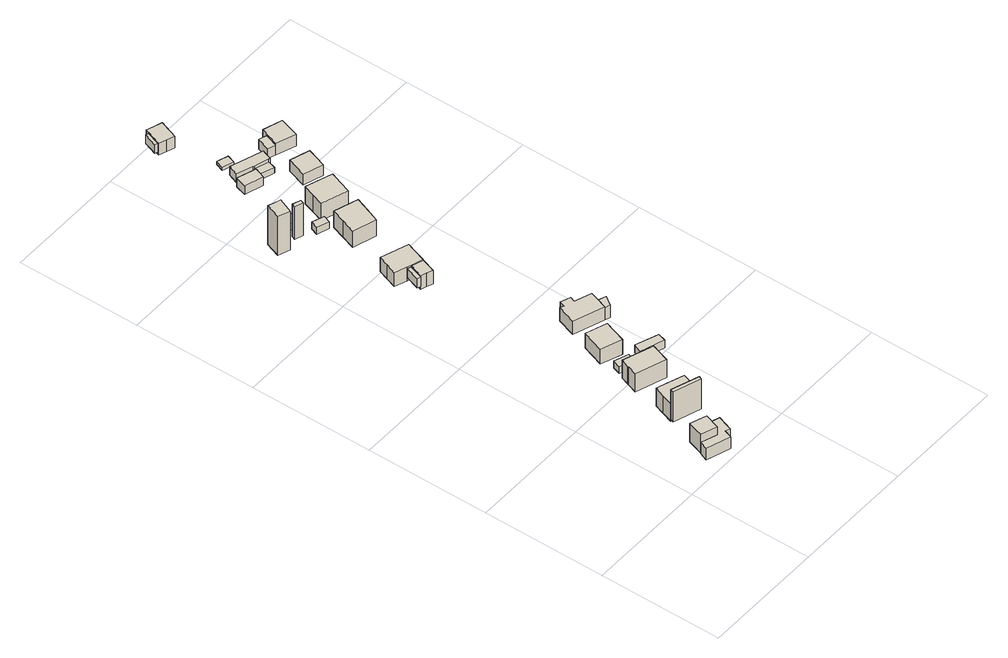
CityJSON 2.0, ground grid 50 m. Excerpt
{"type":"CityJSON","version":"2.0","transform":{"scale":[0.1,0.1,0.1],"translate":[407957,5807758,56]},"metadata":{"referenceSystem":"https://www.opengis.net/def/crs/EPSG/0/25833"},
"CityObjects":{
"building1":{"type":"Building","attributes":{"Gemeindeschluessel":"11000009","function":"31001_1010"},"address":[{"country":"Germany","locality":"Berlin","thoroughfareNumber":"53","thoroughfareName":"Am Müggelberg"}],"children":["building1-1","building1-2"]},
"building1-1":{"type":"BuildingPart","attributes":{"BezugspunktDach":"2200","measuredHeight":5.43,"storeysAboveGround":1},"parents":["building1"],"geometry":[{"type":"MultiSurface","lod":"1","boundaries":[[[0,1,2,3,4,5,6,7]],[[8,9,10,11,12,13,14,15]],[[8,15,7,6]],[[9,8,16,17,18]],[[10,9,18,19]],[[11,10,4,3]],[[12,11,3,2]],[[13,12,2,1]],[[14,13,1,0]],[[15,14,0,7]],[[18,17,16,6,5]],[[19,18,5,4]]]}]},
"building1-2":{"type":"BuildingPart","attributes":{"BezugspunktDach":"2200","measuredHeight":9.32,"storeysAboveGround":1},"parents":["building1"],"geometry":[{"type":"MultiSurface","lod":"1","boundaries":[[[20,21,22,23]],[[24,19,18,17]],[[24,17,23,22]],[[19,24,22,21]],[[18,5,4,21,20]],[[17,6,5,25,20,23]],[[19,4,5,18]],[[18,25,5,6,17]]]}]},
"building2":{"type":"Building","attributes":{"Gemeindeschluessel":"11000009","BezugspunktDach":"2200","function":"51009_1610","measuredHeight":14.1,"storeysAboveGround":0},"address":[{"country":"Germany","locality":"Berlin"}],"geometry":[{"type":"Solid","lod":"1","boundaries":[[[[26,27,28,29]],[[30,31,32,33]],[[30,33,29,28]],[[31,30,28,27]],[[32,31,27,26]],[[33,32,26,29]]]]}]},
"building3":{"type":"Building","attributes":{"Gemeindeschluessel":"11000009","BezugspunktDach":"2200","function":"31001_1010","measuredHeight":10.32,"storeysAboveGround":2},"address":[{"country":"Germany","locality":"Berlin","thoroughfareNumber":"51","thoroughfareName":"Am Müggelberg"}],"geometry":[{"type":"Solid","lod":"1","boundaries":[[[[34,35,36,37,38,39,40,41]],[[42,43,44,45,46,47,48,49]],[[42,49,41,40]],[[43,42,40,39]],[[44,43,39,38]],[[45,44,38,37]],[[46,45,37,36]],[[47,46,36,35]],[[48,47,35,34]],[[49,48,34,41]]]]}]},
"building4":{"type":"Building","attributes":{"Gemeindeschluessel":"11000009","BezugspunktDach":"2200","function":"51009_1610","measuredHeight":6.96,"storeysAboveGround":0},"address":[{"country":"Germany","locality":"Berlin"}],"geometry":[{"type":"Solid","lod":"1","boundaries":[[[[50,51,52,53]],[[54,55,56,44]],[[54,44,53,52]],[[55,54,52,51]],[[56,55,51,50]],[[44,56,50,53]]]]}]},
"building5":{"type":"Building","attributes":{"Gemeindeschluessel":"11000009","BezugspunktDach":"2200","function":"31001_2000","measuredHeight":3.15,"storeysAboveGround":1},"address":[{"country":"Germany","locality":"Berlin","thoroughfareNumber":"51 (1)","thoroughfareName":"Am Müggelberg"}],"geometry":[{"type":"Solid","lod":"1","boundaries":[[[[57,58,59,60,61,62]],[[63,64,65,66,67,68]],[[63,68,62,61]],[[64,63,61,60]],[[65,64,60,59]],[[66,65,59,58]],[[67,66,58,57]],[[68,67,57,62]]]]}]},
"building6":{"type":"Building","attributes":{"Gemeindeschluessel":"11000009","BezugspunktDach":"2200","function":"31001_1010","measuredHeight":9.76,"storeysAboveGround":1},"address":[{"country":"Germany","locality":"Berlin","thoroughfareNumber":"49","thoroughfareName":"Am Müggelberg"}],"geometry":[{"type":"Solid","lod":"1","boundaries":[[[[69,70,71,72,73,74,75,76]],[[77,78,79,80,81,82,83,84]],[[77,84,76,75]],[[78,77,75,74]],[[79,78,74,73]],[[80,79,73,72]],[[81,80,72,71]],[[82,81,71,70]],[[83,82,70,69]],[[84,83,69,76]]]]}]},
"building7":{"type":"Building","attributes":{"Gemeindeschluessel":"11000009","BezugspunktDach":"2200","function":"31001_2463","measuredHeight":3.18,"storeysAboveGround":1},"address":[{"country":"Germany","locality":"Berlin","thoroughfareNumber":"49 (1)","thoroughfareName":"Am Müggelberg"}],"geometry":[{"type":"Solid","lod":"1","boundaries":[[[[85,86,87,88]],[[89,90,91,92]],[[89,92,88,87]],[[90,89,87,86]],[[91,90,86,85]],[[92,91,85,88]]]]}]},
"building8":{"type":"Building","attributes":{"Gemeindeschluessel":"11000009","BezugspunktDach":"2200","function":"31001_1010","measuredHeight":8.74,"storeysAboveGround":1},"address":[{"country":"Germany","locality":"Berlin","thoroughfareNumber":"47","thoroughfareName":"Am Müggelberg"}],"geometry":[{"type":"Solid","lod":"1","boundaries":[[[[93,94,95,96,97]],[[98,99,100,101,102]],[[98,102,97,96]],[[99,98,96,95]],[[100,99,95,94]],[[101,100,94,93]],[[102,101,93,97]]]]}]},
"building9":{"type":"Building","attributes":{"Gemeindeschluessel":"11000009","BezugspunktDach":"2200","function":"31001_2000","measuredHeight":18.68,"storeysAboveGround":1},"address":[{"country":"Germany","locality":"Berlin","thoroughfareNumber":"38 (3)","thoroughfareName":"Am Müggelberg"}],"geometry":[{"type":"Solid","lod":"1","boundaries":[[[[103,104,105,106,107]],[[108,109,110,111,112]],[[108,112,107,106]],[[109,108,106,105]],[[110,109,105,104]],[[111,110,104,103]],[[112,111,103,107]]]]}]},
"building10":{"type":"Building","attributes":{"Gemeindeschluessel":"11000009","BezugspunktDach":"2200","function":"51009_1610","measuredHeight":4.32,"storeysAboveGround":0},"address":[{"country":"Germany","locality":"Berlin"}],"geometry":[{"type":"Solid","lod":"1","boundaries":[[[[113,114,115,116]],[[117,118,119,120]],[[117,120,116,115]],[[118,117,115,114]],[[119,118,114,113]],[[120,119,113,116]]]]}]},
"building11":{"type":"Building","attributes":{"Gemeindeschluessel":"11000009","BezugspunktDach":"2200","function":"31001_2000","measuredHeight":4.01,"storeysAboveGround":1},"address":[{"country":"Germany","locality":"Berlin","thoroughfareNumber":"47 (1)","thoroughfareName":"Am Müggelberg"}],"geometry":[{"type":"Solid","lod":"1","boundaries":[[[[121,122,123,124]],[[125,126,127,128]],[[125,128,124,123]],[[126,125,123,122]],[[127,126,122,121]],[[128,127,121,124]]]]}]},
"building12":{"type":"Building","attributes":{"Gemeindeschluessel":"11000009","function":"31001_1010"},"address":[{"country":"Germany","locality":"Berlin","thoroughfareNumber":"42","thoroughfareName":"Am Müggelberg"}],"children":["building12-1","building12-2"]},
"building12-1":{"type":"BuildingPart","attributes":{"BezugspunktDach":"2200","measuredHeight":7.89,"storeysAboveGround":1},"parents":["building12"],"geometry":[{"type":"Solid","lod":"1","boundaries":[[[[129,130,131,132,133,134,135,136]],[[137,138,139,140,141,142,143,144]],[[137,144,136,135]],[[138,137,135,134]],[[139,138,134,133]],[[140,139,133,132]],[[141,140,132,131]],[[142,141,131,130]],[[143,142,130,129]],[[144,143,129,136]]]]}]},
"building12-2":{"type":"BuildingPart","attributes":{"BezugspunktDach":"2200","measuredHeight":7.5,"storeysAboveGround":1},"parents":["building12"],"geometry":[{"type":"Solid","lod":"1","boundaries":[[[[145,146,147,148,149,150]],[[142,151,141,152,153,154]],[[142,154,150,149]],[[151,142,149,148]],[[141,151,148,147]],[[152,141,147,146]],[[153,152,146,145]],[[154,153,145,150]]]]}]},
"building13":{"type":"Building","attributes":{"Gemeindeschluessel":"11000009","BezugspunktDach":"2200","function":"31001_2000","measuredHeight":15.4,"storeysAboveGround":1},"address":[{"country":"Germany","locality":"Berlin","thoroughfareNumber":"38 (2)","thoroughfareName":"Am Müggelberg"}],"geometry":[{"type":"Solid","lod":"1","boundaries":[[[[155,156,157,158]],[[159,160,161,162]],[[159,162,158,157]],[[160,159,157,156]],[[161,160,156,155]],[[162,161,155,158]]]]}]},
"building14":{"type":"Building","attributes":{"Gemeindeschluessel":"11000009","function":"31001_1010"},"address":[{"country":"Germany","locality":"Berlin","thoroughfareNumber":"45","thoroughfareName":"Am Müggelberg"}],"children":["building14-1","building14-2"]},
"building14-1":{"type":"BuildingPart","attributes":{"BezugspunktDach":"2200","measuredHeight":7.29,"storeysAboveGround":1},"parents":["building14"],"geometry":[{"type":"Solid","lod":"1","boundaries":[[[[163,164,165,166,167,168,169,170,171,172]],[[173,174,175,176,177,178,179,180,181,182]],[[173,182,172,171]],[[174,173,171,170]],[[175,174,170,169]],[[176,175,169,168]],[[177,176,168,167]],[[178,177,167,166]],[[179,178,166,165]],[[180,179,165,164]],[[181,180,164,163],[181,183,184,180]],[[182,181,163,172]],[[183,181,180,184]]]]}]},
"building14-2":{"type":"BuildingPart","attributes":{"BezugspunktDach":"2200","measuredHeight":5.83,"storeysAboveGround":1},"parents":["building14"],"geometry":[{"type":"Solid","lod":"1","boundaries":[[[[185,186,187,184,183]],[[180,188,189,190,181]],[[188,180,184,187]],[[189,188,187,186]],[[190,189,186,185]],[[181,190,185,183]],[[180,181,183,184]]]]}]},
"building15":{"type":"Building","attributes":{"Gemeindeschluessel":"11000009","BezugspunktDach":"2200","function":"31001_2000","measuredHeight":2.99,"storeysAboveGround":1},"address":[{"country":"Germany","locality":"Berlin","thoroughfareNumber":"34 (1)","thoroughfareName":"Am Müggelberg"}],"geometry":[{"type":"Solid","lod":"1","boundaries":[[[[191,192,193,194]],[[195,196,197,198]],[[195,198,194,193]],[[196,195,193,192]],[[197,196,192,191]],[[198,197,191,194]]]]}]},
"building16":{"type":"Building","attributes":{"Gemeindeschluessel":"11000009","BezugspunktDach":"2200","function":"31001_2000","measuredHeight":4.34,"storeysAboveGround":1},"address":[{"country":"Germany","locality":"Berlin","thoroughfareNumber":"36 (1)","thoroughfareName":"Am Müggelberg"}],"geometry":[{"type":"Solid","lod":"1","boundaries":[[[[199,200,201,202]],[[203,204,205,206]],[[203,206,202,201]],[[204,203,201,200]],[[205,204,200,199]],[[206,205,199,202]]]]}]},
"building17":{"type":"Building","attributes":{"Gemeindeschluessel":"11000009","BezugspunktDach":"2200","function":"31001_1010","measuredHeight":8.8,"storeysAboveGround":2},"address":[{"country":"Germany","locality":"Berlin","thoroughfareNumber":"36","thoroughfareName":"Am Müggelberg"}],"geometry":[{"type":"Solid","lod":"1","boundaries":[[[[207,208,209,210,211,212]],[[213,214,215,216,217,218]],[[213,218,212,211]],[[214,213,211,210]],[[215,214,210,209]],[[216,215,209,208]],[[217,216,208,207]],[[218,217,207,212]]]]}]},
"building18":{"type":"Building","attributes":{"Gemeindeschluessel":"11000009","BezugspunktDach":"2200","function":"31001_1010","measuredHeight":4.18,"storeysAboveGround":1},"address":[{"country":"Germany","locality":"Berlin","thoroughfareNumber":"32 (2)","thoroughfareName":"Am Müggelberg"}],"geometry":[{"type":"Solid","lod":"1","boundaries":[[[[219,220,221,222]],[[223,224,225,226]],[[223,226,222,221]],[[224,223,221,220]],[[225,224,220,219]],[[226,225,219,222]]]]}]},
"building19":{"type":"Building","attributes":{"Gemeindeschluessel":"11000009","BezugspunktDach":"2200","function":"31001_1010","measuredHeight":9.8,"storeysAboveGround":1},"address":[{"country":"Germany","locality":"Berlin","thoroughfareNumber":"34","thoroughfareName":"Am Müggelberg"}],"geometry":[{"type":"Solid","lod":"1","boundaries":[[[[227,228,229,230,231,232]],[[233,234,235,236,237,238]],[[233,238,232,231]],[[234,233,231,230]],[[235,234,230,229]],[[236,235,229,228]],[[237,236,228,227]],[[238,237,227,232]]]]}]},
"building20":{"type":"Building","attributes":{"Gemeindeschluessel":"11000009","BezugspunktDach":"2200","function":"31001_2000","measuredHeight":4.05,"storeysAboveGround":1},"address":[{"country":"Germany","locality":"Berlin","thoroughfareNumber":"28 (1)","thoroughfareName":"Am Müggelberg"}],"geometry":[{"type":"Solid","lod":"1","boundaries":[[[[239,240,241,242]],[[243,244,245,246]],[[243,246,242,241]],[[244,243,241,240]],[[245,244,240,239]],[[246,245,239,242]]]]}]},
"building21":{"type":"Building","attributes":{"Gemeindeschluessel":"11000009","BezugspunktDach":"2200","function":"31001_1010","measuredHeight":6.74,"storeysAboveGround":1},"address":[{"country":"Germany","locality":"Berlin","thoroughfareNumber":"28","thoroughfareName":"Am Müggelberg"}],"geometry":[{"type":"Solid","lod":"1","boundaries":[[[[247,248,249,250,251,252,253,254]],[[255,256,257,258,259,260,261,262]],[[255,262,254,253]],[[256,255,253,252]],[[257,256,252,251]],[[258,257,251,250]],[[259,258,250,249]],[[260,259,249,248]],[[261,260,248,247]],[[262,261,247,254]]]]}]},
"building22":{"type":"Building","attributes":{"Gemeindeschluessel":"11000009","BezugspunktDach":"2200","function":"31001_2000","measuredHeight":1.41,"storeysAboveGround":1},"address":[{"country":"Germany","locality":"Berlin","thoroughfareNumber":"30 (2)","thoroughfareName":"Am Müggelberg"}],"geometry":[{"type":"Solid","lod":"1","boundaries":[[[[263,264,265,266]],[[267,268,269,270]],[[267,270,266,265]],[[268,267,265,264]],[[269,268,264,263]],[[270,269,263,266]]]]}]},
"building23":{"type":"Building","attributes":{"Gemeindeschluessel":"11000009","BezugspunktDach":"2200","function":"31001_2000","measuredHeight":4.97,"storeysAboveGround":1},"address":[{"country":"Germany","locality":"Berlin","thoroughfareNumber":"30 (1)","thoroughfareName":"Am Müggelberg"}],"geometry":[{"type":"Solid","lod":"1","boundaries":[[[[271,272,273,274,275,276,277,278]],[[279,280,281,282,283,284,285,286]],[[279,286,278,277]],[[280,279,277,276]],[[281,280,276,275]],[[282,281,275,274]],[[283,282,274,273]],[[284,283,273,272]],[[285,284,272,271]],[[286,285,271,278]]]]}]},
"building24":{"type":"Building","attributes":{"Gemeindeschluessel":"11000009","BezugspunktDach":"2200","function":"31001_2000","measuredHeight":2.73,"storeysAboveGround":1},"address":[{"country":"Germany","locality":"Berlin","thoroughfareNumber":"32 (1)","thoroughfareName":"Am Müggelberg"}],"geometry":[{"type":"Solid","lod":"1","boundaries":[[[[287,288,289,290]],[[291,292,293,294]],[[291,294,290,289]],[[292,291,289,288]],[[293,292,288,287]],[[294,293,287,290]]]]}]},
"building25":{"type":"Building","attributes":{"Gemeindeschluessel":"11000009","BezugspunktDach":"2200","function":"31001_1010","measuredHeight":5.46,"storeysAboveGround":1},"address":[{"country":"Germany","locality":"Berlin","thoroughfareNumber":"32","thoroughfareName":"Am Müggelberg"}],"geometry":[{"type":"Solid","lod":"1","boundaries":[[[[295,296,297,298]],[[299,300,301,302]],[[299,302,298,297]],[[300,299,297,296]],[[301,300,296,295]],[[302,301,295,298]]]]}]},
"building26":{"type":"Building","attributes":{"Gemeindeschluessel":"11000009","function":"31001_1010"},"address":[{"country":"Germany","locality":"Berlin","thoroughfareNumber":"30","thoroughfareName":"Am Müggelberg"}],"children":["building26-1","building26-2"]},
"building26-1":{"type":"BuildingPart","attributes":{"BezugspunktDach":"2200","measuredHeight":6.19,"storeysAboveGround":1},"parents":["building26"],"geometry":[{"type":"MultiSurface","lod":"1","boundaries":[[[303,304,305,306]],[[307,308,309,310]],[[307,310,311,312,313,306,305]],[[308,307,305,304]],[[309,308,304,303]],[[310,309,303,306]],[[313,312,311,310]]]}]},
"building26-2":{"type":"BuildingPart","attributes":{"BezugspunktDach":"2200","measuredHeight":4.57,"storeysAboveGround":1},"parents":["building26"],"geometry":[{"type":"Solid","lod":"1","boundaries":[[[[313,312,314,315]],[[316,311,310,317]],[[316,317,315,314]],[[311,316,314,312]],[[317,310,313,315]],[[312,313,310,311]]]]}]}
},
"vertices":[
[229,9,94],[240,42,94],[259,35,94],[281,97,94],[231,114,94],[210,52,94],[146,75,94],[134,42,94],[146,75,40],[210,52,40],[231,114,40],[281,97,40],[259,35,40],[240,42,40],[229,9,40],[134,42,40],[146,75,84],[146,75,43],[210,52,43],[231,114,43],
[210,52,131],[231,114,131],[167,137,131],[146,75,131],[167,137,43],[210,52,69],
[327,211,174],[332,224,174],[223,262,174],[218,248,174],[223,262,33],[332,224,33],[327,211,33],[218,248,33],
[332,224,108],[346,267,108],[360,310,108],[295,333,108],[258,346,108],[252,348,108],[237,305,108],[223,262,108],[237,305,24],[252,348,24],[258,346,24],[295,333,24],[360,310,24],[346,267,24],[332,224,24],[223,262,24],
[322,323,93],[326,334,93],[262,356,93],[258,346,93],[262,356,24],[326,334,24],[322,323,24],
[360,310,52],[372,306,52],[382,336,52],[333,354,52],[326,334,52],[322,323,52],[326,334,20],[333,354,20],[382,336,20],[372,306,20],[360,310,20],[322,323,20],
[395,413,94],[408,451,94],[410,456,94],[421,489,94],[301,531,94],[289,498,94],[287,493,94],[274,454,94],[287,493,9],[289,498,9],[301,531,9],[421,489,9],[410,456,9],[408,451,9],[395,413,9],[274,454,9],
[363,528,49],[374,560,49],[317,580,49],[306,547,49],[317,580,17],[374,560,17],[363,528,17],[306,547,17],
[389,598,84],[405,643,84],[420,688,84],[336,718,84],[305,628,84],[336,718,15],[420,688,15],[405,643,15],[389,598,15],[305,628,15],
[55,1767,256],[79,1828,256],[54,1836,256],[29,1845,256],[8,1785,256],[29,1845,73],[54,1836,73],[79,1828,73],[55,1767,73],[8,1785,73],
[197,1316,102],[216,1373,102],[202,1378,102],[183,1321,102],[202,1378,59],[216,1373,59],[197,1316,59],[183,1321,59],
[512,512,39],[522,544,39],[431,578,39],[418,544,39],[431,578,2],[522,544,2],[512,512,2],[418,544,2],
[202,1378,110],[216,1373,110],[263,1357,110],[277,1400,110],[292,1442,110],[182,1480,110],[167,1438,110],[152,1396,110],[167,1438,44],[182,1480,44],[292,1442,44],[277,1400,44],[263,1357,44],[216,1373,44],[202,1378,44],[152,1396,44],
[220,1308,108],[243,1299,108],[263,1357,108],[252,1401,108],[216,1373,108],[197,1316,108],[252,1401,44],[243,1299,44],[220,1308,44],[197,1316,44],
[142,1779,222],[147,1793,222],[114,1805,222],[108,1790,222],[114,1805,68],[147,1793,68],[142,1779,68],[108,1790,68],
[490,753,70],[505,794,70],[516,828,70],[465,846,70],[449,851,70],[456,873,70],[417,887,70],[410,865,70],[394,871,70],[367,795,70],[394,871,8],[410,865,8],[417,887,8],[456,873,8],[449,851,8],[465,846,8],[516,828,8],[505,794,8],[490,753,8],[367,795,8],[490,753,66],[505,794,66],
[512,745,66],[527,768,66],[537,783,66],[537,783,8],[527,768,8],[512,745,8],
[174,1826,85],[188,1866,85],[132,1884,85],[118,1847,85],[132,1884,55],[188,1866,55],[174,1826,55],[118,1847,55],
[235,1739,84],[246,1769,84],[198,1786,84],[187,1756,84],[198,1786,52],[246,1769,52],[235,1739,52],[187,1756,52],
[311,1595,121],[331,1650,121],[351,1705,121],[256,1736,121],[237,1681,121],[217,1625,121],[237,1681,44],[256,1736,44],[351,1705,44],[331,1650,44],[311,1595,44],[217,1625,44],
[271,2050,86],[286,2093,86],[211,2118,86],[197,2074,86],[211,2118,44],[286,2093,44],[271,2050,44],[197,2074,44],
[366,1758,120],[382,1805,120],[398,1851,120],[293,1887,120],[277,1840,120],[261,1794,120],[277,1840,38],[293,1887,38],[398,1851,38],[382,1805,38],[366,1758,38],[261,1794,38],
[143,2405,131],[163,2460,131],[151,2464,131],[132,2409,131],[151,2464,91],[163,2460,91],[143,2405,91],[132,2409,91],
[172,2389,136],[203,2378,136],[229,2453,136],[198,2463,136],[168,2474,136],[163,2460,136],[143,2405,136],[142,2400,136],[143,2405,81],[163,2460,81],[168,2474,81],[198,2463,81],[229,2453,81],[203,2378,81],[172,2389,81],[142,2400,81],
[285,2188,63],[296,2221,63],[253,2236,63],[241,2203,63],[253,2236,48],[296,2221,48],[285,2188,48],[241,2203,48],
[301,2116,73],[306,2115,73],[361,2096,73],[366,2094,73],[381,2136,73],[316,2158,73],[251,2180,73],[236,2139,73],[251,2180,33],[316,2158,33],[381,2136,33],[366,2094,33],[361,2096,33],[306,2115,33],[301,2116,33],[236,2139,33],
[351,2064,61],[361,2096,61],[306,2115,61],[295,2083,61],[306,2115,34],[361,2096,34],[351,2064,34],[295,2083,34],
[453,1933,72],[480,2012,72],[401,2038,72],[374,1959,72],[401,2038,21],[480,2012,21],[453,1933,21],[374,1959,21],
[513,2096,74],[539,2175,74],[462,2200,74],[435,2123,74],[462,2200,20],[539,2175,20],[513,2096,20],[435,2123,20],[454,2177,20],[454,2177,66],[435,2123,66],
[422,2187,66],[404,2134,66],[422,2187,20],[404,2134,20]
]}
